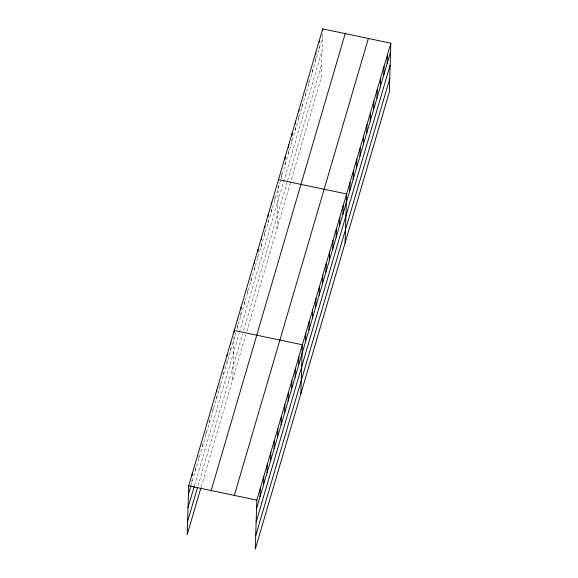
<?xml version="1.0" encoding="UTF-8"?>
<svg xmlns="http://www.w3.org/2000/svg" width="578" height="578" viewBox="0 0 578 578"><rect width="100%" height="100%" fill="white"/><g stroke="black" fill="none" stroke-linecap="round" stroke-linejoin="round"><path stroke-width="0.43" stroke-dasharray="2.89 2.17" d="M191.925 482.449L192.004 479.877M195.429 470.499L195.537 467.075M198.933 458.549L199.042 455.117M202.445 446.599L202.553 443.167M205.949 434.649L206.108 429.505M209.453 422.699L209.59 418.414M212.957 410.748L213.036 408.176M216.461 398.798L216.548 396.226M219.965 386.848L220.102 382.564M223.476 374.898L223.585 371.466M226.981 362.948L227.111 358.656M230.485 350.998L230.622 346.706M232.717 379.457L234.126 334.756M237.392 327.444L237.5 324.02M240.795 315.848L240.903 312.416M244.198 304.245L244.335 299.96M247.601 292.649L247.68 290.077M251.004 281.053L251.112 277.621M254.407 269.449L254.537 265.165M257.81 257.853L257.86 256.141M261.205 246.25L261.292 243.685M264.608 234.654L264.717 231.229M268.011 223.057L268.178 217.913M271.414 211.454L271.494 208.882M274.817 199.858L274.955 195.574M276.949 228.671L278.379 183.118M281.623 176.658L281.732 173.234M285.026 165.062L285.135 161.63M288.429 153.459L288.559 149.175M291.832 141.863L291.962 137.578M295.235 130.267L295.336 126.835M298.631 118.663L298.739 115.239M302.034 107.067L302.171 102.783M305.437 95.464L305.516 92.892M308.84 83.868L308.948 80.436M312.243 72.272L312.351 68.84M315.646 60.668L315.783 56.384M319.049 49.072L319.128 46.5M322.56 34.044L321.18 77.886L290.561 182.272M190.921 485.867L235.932 332.415M236.908 329.106L280.648 179.975M280.894 179.144L322.452 37.469M194.511 485.542L239.162 333.325M239.4 332.495L322.033 50.806M198.088 485.628L242.616 333.809M243.591 330.493L286.847 183.024M287.577 180.538L321.599 64.548M201.173 487.008L245.845 334.72M246.813 331.404L290.315 183.103"/><path stroke-width="0.87" d="M390.851 43.184L256.82 500.115L255.281 549.1L389.312 92.169L390.851 43.184L322.719 28.9L188.688 485.831L187.149 534.816L200.92 487.868M192.142 475.593L192.192 473.881M216.678 391.942L216.736 390.222M223.693 368.041L223.744 366.322M227.197 356.091L227.248 354.372M230.701 344.141L230.752 342.422M234.206 332.184L234.256 330.471L302.388 344.763L300.849 393.741M237.609 320.588L237.659 318.875M241.012 308.992L241.062 307.272M254.595 263.452L254.674 260.88M257.998 251.849L258.077 249.277M261.422 239.393L261.48 237.681M264.825 227.797L264.883 226.085M268.228 216.201L268.286 214.481M260.057 496.733L260.324 488.164M271.631 204.598L271.682 202.885M263.561 484.783L263.828 476.214M267.065 472.833L267.332 464.264M270.569 460.883L270.844 452.314M274.08 448.933L274.348 440.364M285.214 159.058L285.294 156.486M277.584 436.982L277.852 428.414M288.617 147.462L288.697 144.89M281.089 425.032L281.356 416.463M292.02 135.859L292.1 133.294M284.593 413.082L284.86 404.513M295.445 123.403L295.502 121.691M288.097 401.132L288.371 392.563M298.848 111.807L298.905 110.095M291.601 389.182L291.876 380.613M295.112 377.232L295.38 368.663M298.616 365.282L298.884 356.713M305.524 341.735L305.791 333.159M315.834 54.672L315.891 52.952M308.927 330.132L309.194 321.563M319.266 42.216L319.316 40.496M312.33 318.536L312.597 309.96M322.669 30.612L322.719 28.9M315.733 306.932L316 298.364M319.135 295.336L319.403 286.767M322.531 283.74L322.806 275.164M325.934 272.137L326.209 263.568M329.337 260.541L329.612 251.965M332.74 248.937L333.007 240.369M336.143 237.341L336.41 228.772M339.546 225.745L339.813 217.169M342.949 214.142L343.216 205.573M345.08 242.955L346.619 193.97L278.488 179.686M349.755 190.942L350.022 182.373M353.158 179.346L353.425 170.777M356.561 167.75L356.828 159.174M359.957 156.147L360.231 147.578M363.36 144.551L363.634 135.982M366.763 132.954L367.037 124.378M370.166 121.351L370.433 112.782M373.569 109.755L373.836 101.179M376.972 98.152L377.239 89.583M380.375 86.555L380.642 77.987M383.778 74.959L384.045 66.383M387.181 63.356L387.448 54.787M188.421 494.4L190.921 485.867M188.002 507.737L194.259 486.394M187.568 521.479L197.582 487.333M211.172 490.541L345.203 33.618M234.336 495.404L368.367 38.473M256.553 508.691L390.584 51.76M256.133 522.021L390.164 65.097M255.7 535.763L389.731 78.832M188.688 485.831L256.82 500.115"/></g></svg>
